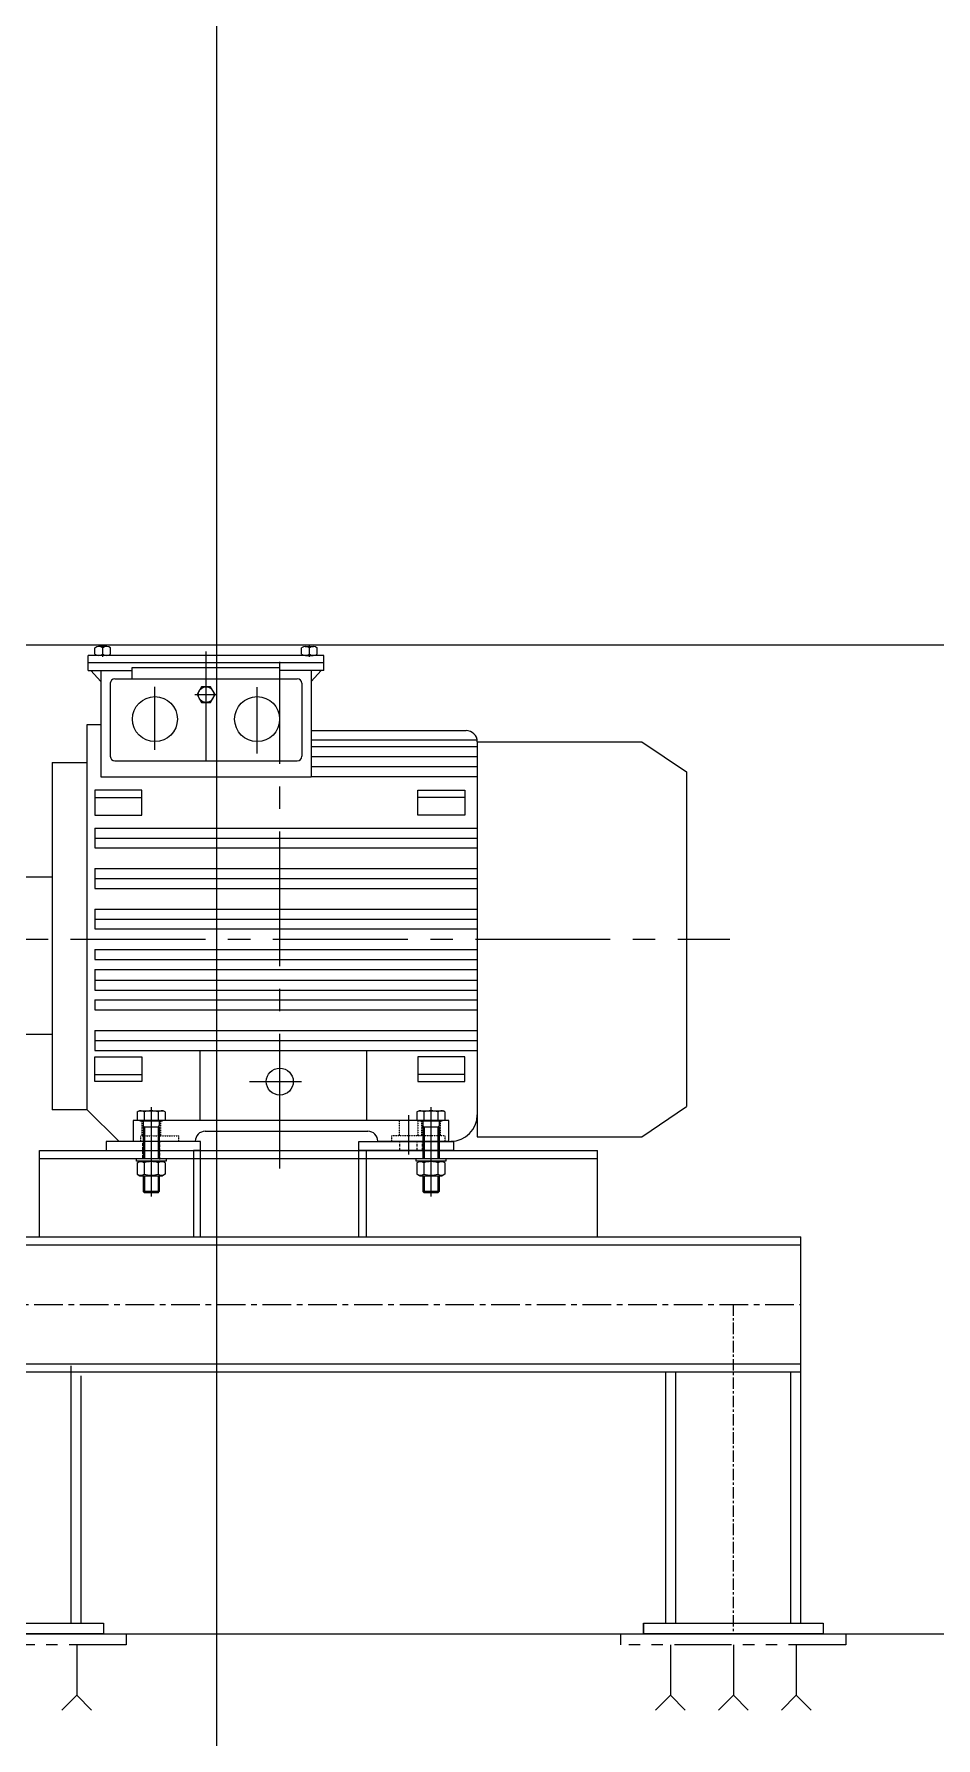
# Model space of a CAD drawing. Header units: millimetres. Extents: x -243837 to -5443, y 40 to 285140.
# Drawn here: x -88138 to -87136, y 123926 to 125821 of the extents above; entities that cross this region are included whole.
import ezdxf

# ---------------------------------------------------------------- set-up
doc = ezdxf.new("R2010")
doc.units = ezdxf.units.MM
for name, pattern in [('CENTER', [50.8, 31.75, -6.35, 6.35, -6.35]), ('CENTER2', [1.125, 0.75, -0.125, 0.125, -0.125]), ('DASHED2', [0.375, 0.25, -0.125]), ('HIDDEN', [0.375, 0.25, -0.125]), ('PHANTOM', [63.5, 31.75, -6.35, 6.35, -6.35, 6.35, -6.35])]:
    doc.linetypes.add(name, pattern=pattern)
for name, color, linetype, lineweight in [('AM_4N', 3, 'Continuous', 25), ('CEN', 1, 'CENTER', 9), ('DIM', 1, 'Continuous', 9), ('PHANTAM', 21, 'PHANTOM', 0), ('R-CENTER', 1, 'CENTER2', 5), ('R-OBJECT', 2, 'Continuous', 20)]:
    doc.layers.add(name, color=color, linetype=linetype, lineweight=lineweight)
for name, color, linetype in [('center', 1, 'CENTER2'), ('HD', 3, 'HIDDEN'), ('object line', 4, 'Continuous')]:
    doc.layers.add(name, color=color, linetype=linetype)

# ---------------------------------------------------------------- blocks, each defined once
blk = doc.blocks.new('A$C47535F29')
at = {"ltscale": 50}
for p, q in [((-725.4, 2897, 6765.1), (-725.4, 2885, 6765.1)), ((-525.4, 2897, 6765.1), (-525.4, 2885, 6765.1))]:
    blk.add_line(p, q, dxfattribs=at)
at = {"ltscale": 50, "elevation": 6765.1}
blk.add_lwpolyline([(-725.4, 2897), (-525.4, 2897), (-525.4, 2885), (-725.4, 2885)], close=True, dxfattribs=at)
at = {"layer": 'PHANTAM', "ltscale": 2}
for p, q in [((-695.4, 2873, 6765.1), (-695.4, 2816.8, 6765.1)), ((-625.4, 2873, 6765.1), (-625.4, 2816.8, 6765.1)), ((-555.4, 2873, 6765.1), (-555.4, 2816.8, 6765.1)), ((-695.4, 2816.8, 6765.1), (-711.9, 2800.3, 6765.1)), ((-695.4, 2816.8, 6765.1), (-678.9, 2800.3, 6765.1)), ((-625.4, 2816.8, 6765.1), (-641.9, 2800.3, 6765.1)), ((-625.4, 2816.8, 6765.1), (-608.9, 2800.3, 6765.1)), ((-555.4, 2816.8, 6765.1), (-571.9, 2800.3, 6765.1)), ((-555.4, 2816.8, 6765.1), (-538.9, 2800.3, 6765.1))]:
    blk.add_line(p, q, dxfattribs=at)
at = {"layer": 'PHANTAM', "ltscale": 2, "elevation": 6765.1}
blk.add_lwpolyline([(-750.4, 2885), (-500.4, 2885), (-500.4, 2873), (-750.4, 2873)], close=True, dxfattribs=at)
blk = doc.blocks.new('FDFGDGDFGDGD')
at = {"layer": 'object line', "color": 6}
blk.add_line((4800, 32932.2, -169.4), (4800, -2710, -169.4), dxfattribs=at)
blk = doc.blocks.new('A$C5d537760')
at = {"layer": 'R-CENTER', "ltscale": 200}
for p, q in [((457.6, 0), (457.6, 563.4)), ((0, 255), (957.7, 255))]:
    blk.add_line(p, q, dxfattribs=at)
at = {"layer": 'R-OBJECT'}
for p, q in [((506.6, 570.4, 1307.4), (244.6, 570.4, 1307.4)), ((244.6, 554, 1307.4), (244.6, 570.4, 1307.4)), ((252.1, 572, 1307.4), (252.1, 578.9, 1307.4)), ((265.4, 580.4, 1307.4), (256.1, 580.4, 1307.4)), ((265.1, 570.4, 1307.4), (256.4, 570.4, 1307.4)), ((260.8, 571.9, 1307.4), (260.8, 578.9, 1307.4)), ((260.8, 571.9, 1307.4), (260.8, 578.9, 1307.4)), ((269.4, 571.9, 1307.4), (269.4, 578.9, 1307.4)), ((481.8, 571.9, 1307.4), (481.8, 578.9, 1307.4)), ((485.8, 580.4, 1307.4), (495.2, 580.4, 1307.4)), ((486.2, 570.4, 1307.4), (494.8, 570.4, 1307.4)), ((490.5, 571.9, 1307.4), (490.5, 578.9, 1307.4)), ((490.5, 571.9, 1307.4), (490.5, 578.9, 1307.4)), ((499.1, 572, 1307.4), (499.1, 578.9, 1307.4)), ((506.6, 557.1, 1307.4), (506.6, 570.4, 1307.4)), ((506.6, 554, 1307.4), (506.6, 570.4, 1307.4)), ((506.6, 562.5, 1307.4), (244.6, 562.5, 1307.4)), ((244.6, 554, 1307.4), (293.4, 554, 1307.4)), ((247.5, 554, 1307.4), (258.8, 541.6, 1307.4)), ((258.8, 554, -1307.4), (258.8, 435.5, -1307.4)), ((293.4, 557.1, 1307.4), (457.8, 557.1, 1307.4)), ((293.4, 544.6, -1307.4), (293.4, 557.1, 1307.4)), ((457.8, 544.6, -1307.4), (457.8, 557.1, 1307.4)), ((506.6, 554, 1307.4), (457.8, 554, 1307.4)), ((492.4, 554, -1307.4), (492.4, 435.5, -1307.4)), ((503.7, 554, 1307.4), (492.4, 541.6, 1307.4)), ((269.2, 539.6, -1307.4), (269.2, 458.5, -1307.4)), ((274.2, 544.6, -1307.4), (477, 544.6, -1307.4)), ((482, 539.6, -1307.4), (482, 458.5, -1307.4)), ((243.5, 65.4), (243.5, 493.9)), ((243.5, 493.9), (258.8, 493.9, -1307.4)), ((492.4, 487.2, -1307.4), (664.6, 487.2, -1307.4)), ((676.9, 476.5, -1307.4), (492.4, 476.5, -1307.4)), ((677.1, 474.7), (677.1, 35.4)), ((677.1, 474.7), (859.9, 474.7)), ((859.9, 474.7), (909.6, 441.1)), ((676.9, 469.1, -1307.4), (492.4, 469.1, -1307.4)), ((492.4, 458.1, -1307.4), (677.1, 458.1, -1307.4)), ((204.6, 451.4), (204.6, 65.4)), ((204.6, 451.4), (243.5, 451.4)), ((274.2, 453.5, -1307.4), (477, 453.5, -1307.4)), ((492.4, 447.1, -1307.4), (677.1, 447.1, -1307.4)), ((492.4, 436.1, -1307.4), (677.1, 436.1, -1307.4)), ((909.6, 441.1), (909.6, 69)), ((258.8, 435.5, -1307.4), (492.4, 435.5, -1307.4)), ((252, 412.7, -1307.4), (304.1, 412.7, -1307.4)), ((663.2, 412.7, -1307.4), (611.1, 412.7, -1307.4)), ((251.8, 378.6), (677.1, 378.6)), ((251.8, 378.6), (251.8, 356.6)), ((251.8, 367.6), (677.1, 367.6)), ((251.8, 356.6), (677.1, 356.6)), ((171.1, 149.4), (171.1, 324.6)), ((171.1, 324.6), (204.6, 324.6)), ((251.8, 333.6), (677.1, 333.6)), ((251.8, 333.6), (251.8, 311.5)), ((251.8, 322.6), (677.1, 322.6)), ((251.8, 311.5), (677.1, 311.6)), ((25.6, 288.8), (25.6, 225)), ((25.6, 225), (25.6, 288.8)), ((140.6, 288.8), (25.6, 288.8)), ((25.6, 285), (165.6, 285)), ((140.6, 288.8), (140.6, 285)), ((165.6, 285), (171.1, 292.3)), ((165.6, 225), (165.6, 285)), ((251.8, 288.6), (677.1, 288.6)), ((251.8, 288.6, -1307.4), (251.8, 266.5, -1307.4)), ((251.8, 277.5), (677.1, 277.5)), ((251.8, 266.5), (677.1, 266.5)), ((957.7, 255), (957.7, 255)), ((251.8, 243.5), (677.1, 243.5)), ((251.8, 243.5, -1307.4), (251.8, 232.5, -1307.4)), ((251.8, 232.5), (677.1, 232.5)), ((25.6, 225), (165.6, 225)), ((165.6, 225), (171.1, 217.8)), ((251.8, 221.5), (677.1, 221.5)), ((251.8, 221.5, -1307.4), (251.8, 198.5, -1307.4)), ((251.8, 209.5, 1307.4), (677.1, 209.5, 1307.4)), ((251.8, 198.5), (677.1, 198.5)), ((251.8, 187.5), (677.1, 187.5)), ((251.8, 187.5, -1307.4), (251.8, 176.4, -1307.4)), ((251.8, 176.4), (677.1, 176.4)), ((251.8, 153.4), (677.1, 153.4)), ((251.8, 153.4, -1307.4), (251.8, 131.4, -1307.4)), ((171.1, 149.4), (204.6, 149.4)), ((251.8, 142.4), (677.1, 142.4)), ((251.8, 131.4), (677.1, 131.4)), ((368.9, 53.3, -1034.6), (368.9, 131.4)), ((554.2, 53.3, 272.8), (554.2, 131.4, 1307.4)), ((252, 104.8, -1307.4), (304.1, 104.8, -1307.4)), ((663.2, 104.8, -1307.4), (611.1, 104.8, -1307.4)), ((243.5, 65.4), (204.6, 65.4)), ((243.5, 65.4), (278.7, 30.4, -1307.4)), ((859.9, 35.4), (909.6, 69)), ((294.6, 53.4, -2112.9), (294.6, 30.4, -1307.4)), ((645.6, 53.4, -1307.4), (294.6, 53.4, -1307.4)), ((344.7, 53.4), (294.6, 53.4, -1307.4)), ((374.7, 41.6, -1307.4), (555.5, 41.6, -1307.4)), ((645.6, 30.4, -1307.4), (645.6, 53.4, -1307.4)), ((677.1, 43.9), (677.1, 35.4)), ((278.7, 30.4, -1307.4), (294.6, 30.4, -1307.4)), ((294.6, 30.4, -1307.4), (363.6, 30.4, -1307.4)), ((566.6, 30.4, -1307.4), (645.6, 30.4, -1307.4)), ((677.1, 35.4), (859.9, 35.4))]:
    blk.add_line(p, q, dxfattribs=at)
at = {"layer": 'R-OBJECT', "linetype": 'CENTER'}
for p, q in [((260.8, 569.2, 1307.4), (260.8, 581.7, 1307.4)), ((490.5, 569.2, 1307.4), (490.5, 581.7, 1307.4)), ((375.6, 516.8, 1307.4), (375.6, 537.4, 1307.4)), ((363.1, 527.1, 1307.4), (388.1, 527.1, 1307.4))]:
    blk.add_line(p, q, dxfattribs=at)
at = {"layer": 'R-OBJECT', "ltscale": 0.15}
for p, q in [((375.6, 454.2), (375.6, 574.9)), ((318.8, 465.5, 0.3), (318.8, 535.7, 0.3)), ((432.4, 461.4, 0.3), (432.4, 535.5, 0.3)), ((424, 96.8, -1307.4), (481.7, 96.8, -1307.4))]:
    blk.add_line(p, q, dxfattribs=at)
at = {"layer": 'R-OBJECT', "linetype": 'DASHED2', "ltscale": 0.05}
for p, q in [((140.6, 285), (140.6, 277.5)), ((140.6, 277.5), (25.6, 277.5)), ((304.2, 53.4), (304.2, 36.4)), ((325, 53.4), (325, 36.4)), ((590.2, 53.4, 1307.4), (590.2, 36.4, 1307.4)), ((611, 53.4, 1307.4), (611, 36.4, 1307.4)), ((615.2, 53.4), (615.2, 36.4)), ((636, 53.4), (636, 36.4)), ((303.1, 30.4, -1307.4), (303.1, 36.4, -1307.4)), ((303.1, 36.4, -1307.4), (345.2, 36.4)), ((345.2, 30.4), (345.2, 36.4)), ((641.4, 36.4, -1307.4), (582.3, 36.4, 1307.4)), ((582.3, 30.4, 1307.4), (582.3, 36.4, 1307.4)), ((641.4, 30.4, -1307.4), (641.4, 36.4, -1307.4))]:
    blk.add_line(p, q, dxfattribs=at)
at = {"layer": 'R-OBJECT', "ltscale": 40}
for p, q in [((314.6, 59.5), (314.6, 15.7)), ((600.6, 59.5, 1307.4), (600.6, 15.7, 1307.4)), ((625.6, 59.5), (625.6, 15.7))]:
    blk.add_line(p, q, dxfattribs=at)
at = {"layer": 'R-OBJECT'}
for points, elevation in [([(370.6, 535.8), (365.6, 527.1), (370.6, 518.4), (380.6, 518.4), (385.6, 527.1), (380.6, 535.8)], 3956.7), ([(252, 393.1), (304.1, 393.1), (304.1, 420.7), (252, 420.7)], -1307.4), ([(663.2, 393.1), (611.1, 393.1), (611.1, 420.7), (663.2, 420.7)], -1307.4), ([(252, 124.4), (304.1, 124.4), (304.1, 96.8), (252, 96.8)], -1307.4), ([(663.2, 124.4), (611.1, 124.4), (611.1, 96.8), (663.2, 96.8)], -1307.4)]:
    blk.add_lwpolyline(points, close=True, dxfattribs=dict(at, elevation=elevation))
for centre, radius in [((375.6, 527.1, 1307.4), 8.66), ((318.8, 499.8, 0.3), 25), ((432.4, 499.8, 0.3), 25), ((457.6, 96.8, -1307.4), 15)]:
    blk.add_circle(centre, radius, dxfattribs=at)
for centre, radius, start, end in [((256.5, 573.6, 1307.4), 6.86, 51.375, 129.6942), ((256.5, 577.3, 1307.4), 6.86, 230.3058, 308.625), ((265.1, 573.4, 1307.4), 7, 51.7868, 128.2132), ((265.1, 577.4, 1307.4), 7, 231.7868, 308.2132), ((486.1, 573.4, 1307.4), 7, 51.7868, 128.2132), ((486.1, 577.4, 1307.4), 7, 231.7868, 308.2132), ((494.8, 573.6, 1307.4), 6.86, 50.3058, 128.625), ((494.8, 577.3, 1307.4), 6.86, 231.375, 309.6942), ((274.2, 539.6, -1307.4), 5, 90, 180), ((477, 539.6, -1307.4), 5, 0, 90), ((664.6, 474.7, 0), 12.5, 0, 90), ((274.2, 458.5, -1307.4), 5, 180, 270), ((477, 458.5, -1307.4), 5, 270, 0), ((647.6, 59.9), 29.5, 270, 0), ((374.7, 30.4, -1307.4), 11.1, 90, 180), ((555.5, 30.4, -1307.4), 11.1, 0, 90)]:
    blk.add_arc(centre, radius, start, end, dxfattribs=at)
blk = doc.blocks.new('M18')
for p, q in [((-15.6, 10), (-13.5, 11.2)), ((-15.6, 10), (-15.6, 0.6)), ((-12.6, 0.6), (-15.6, 0.6)), ((-13.5, 11.2), (13.5, 11.2)), ((12.6, 0.6), (-12.6, 0.6)), ((-12.6, 0.6), (-12.6, 0)), ((-12.6, 0), (-9, 0)), ((-9, 0), (-9, -5.4)), ((-9, 0), (9, 0)), ((-7.8, 10), (-7.8, 0.6)), ((7.8, 10), (7.8, 0.6)), ((9, 0), (9, -5.4)), ((9, 0), (12.6, 0)), ((15.6, 0.6), (12.6, 0.6)), ((12.6, 0.6), (12.6, 0)), ((15.6, 10), (13.5, 11.2)), ((15.6, 10), (15.6, 0.6)), ((-9, -6.8), (-9, -5.4)), ((-9, -6.8), (-9, -41.7)), ((9, -6.8), (-9, -6.8)), ((9, -6.8), (9, -5.4)), ((9, -6.8), (9, -41.7)), ((-16.5, -41.7), (16.5, -41.7)), ((-16.5, -44.7), (-16.5, -41.7)), ((-12.5, -44.7), (-16.5, -44.7)), ((-15.6, -46.5), (-12.5, -44.7)), ((-15.6, -46.5), (-15.6, -59.1)), ((12.5, -44.7), (-12.5, -44.7)), ((-12.5, -44.7), (12.5, -44.7)), ((-7.8, -46.5), (-7.8, -59.1)), ((7.8, -46.5), (7.8, -59.1)), ((16.5, -44.7), (12.5, -44.7)), ((15.6, -46.5), (12.5, -44.7)), ((15.6, -46.5), (15.6, -59.1)), ((16.5, -41.7), (16.5, -44.7)), ((-15.6, -59.1), (-12.5, -60.9)), ((-12.5, -60.9), (12.5, -60.9)), ((-9, -60.9), (-9, -78.6)), ((9, -60.9), (9, -78.6)), ((15.6, -59.1), (12.5, -60.9)), ((9, -78.6), (-9, -78.6)), ((-9, -78.6), (-7.6, -80)), ((7.6, -80), (-7.6, -80)), ((7.6, -80), (9, -78.6))]:
    blk.add_line(p, q)
for centre, radius, start, end in [((-11.7, 4.4), 6.89, 55.5531, 115.5531), ((0, -14.5), 25.8, 72.3875, 107.6125), ((11.7, 4.4), 6.89, 64.4469, 124.4469), ((-11.7, -52.2), 6.89, 55.5615, 115.5615), ((0, -71.1), 25.8, 72.383, 107.617), ((11.7, -52.2), 6.89, 64.4385, 124.4385), ((-11.7, -53.4), 6.89, 244.4385, 304.4385), ((0, -34.5), 25.8, 252.383, 287.617), ((11.7, -53.4), 6.89, 235.5615, 295.5615)]:
    blk.add_arc(centre, radius, start, end)
at = {"layer": 'AM_4N'}
for p, q in [((-7.6, -6.8), (-9, -5.4)), ((-7.6, -6.8), (-7.6, -41.7)), ((7.6, -6.8), (9, -5.4)), ((7.6, -6.8), (7.6, -41.7)), ((-7.6, -60.9), (-7.6, -80)), ((7.6, -60.9), (7.6, -80))]:
    blk.add_line(p, q, dxfattribs=at)
at = {"layer": 'center'}
blk.add_line((0, 15.4), (0, -83.9), dxfattribs=at)

msp = doc.modelspace()

# ---------------------------------------------------------------- linework, layer by layer
at = {"color": 1}
msp.add_line((-89625.8, 125142.08, 32.27), (-85602.82, 125142.08, 32.27), dxfattribs=at)
for p, q in [((-88132.28, 124579.59, 6901.44), (-87512.28, 124579.59, 6901.44)), ((-88132.28, 124483.21, 6901.44), (-88132.28, 124579.59, 6901.44)), ((-88132.28, 124570.85, 6901.44), (-87512.28, 124570.85, 6901.44)), ((-87512.28, 124483.21, 6901.44), (-87512.28, 124579.59, 6901.44)), ((-88951.2, 124483.59, 6901.44), (-87286.14, 124483.59, 6901.44)), ((-88951.2, 124474.85, 6901.44), (-87286.14, 124474.85, 6901.44)), ((-88951.2, 124342.34, 6901.44), (-87286.14, 124342.34, 6901.44)), ((-88951.2, 124333.59, 6901.44), (-87286.14, 124333.59, 6901.44))]:
    msp.add_line(p, q)
at = {"ltscale": 50}
for p, q in [((-87286.14, 124054.08, 6765.06), (-87286.14, 124483.59, 6765.06)), ((-88097.11, 124054.08, 6765.06), (-88097.11, 124340.08, 6765.06)), ((-88086.11, 124054.08, 6765.06), (-88086.11, 124329.08, 6765.06)), ((-87436.14, 124054.08, 6765.06), (-87436.14, 124333.59, 6765.06)), ((-87425.14, 124054.08, 6765.06), (-87425.14, 124333.59, 6765.06)), ((-87297.14, 124054.08, 6765.06), (-87297.14, 124333.59, 6765.06)), ((-88061.11, 124054.08, 6765.06), (-88061.11, 124042.08, 6765.06))]:
    msp.add_line(p, q, dxfattribs=at)
at = {"elevation": 6901.44}
for points in [[(-88058.28, 124589.59), (-88058.28, 124579.59), (-87953.28, 124579.59), (-87953.28, 124589.59)], [(-87672.28, 124589.59), (-87672.28, 124579.59), (-87777.28, 124579.59), (-87777.28, 124589.59)]]:
    msp.add_lwpolyline(points, close=True, dxfattribs=at)
for points in [[(-87953.28, 124483.59), (-87953.28, 124579.59), (-87961.28, 124579.59), (-87961.28, 124483.59)], [(-87777.28, 124483.59), (-87777.28, 124579.59), (-87769.28, 124579.59), (-87769.28, 124483.59)]]:
    msp.add_lwpolyline(points, dxfattribs=at)
at = {"ltscale": 50, "elevation": 6765.06}
msp.add_lwpolyline([(-88261.11, 124054.08), (-88061.11, 124054.08), (-88061.11, 124042.08), (-88261.11, 124042.08)], close=True, dxfattribs=at)
at = {"layer": 'CEN'}
msp.add_line((-88951.2, 124408.59, 6901.44), (-87286.14, 124408.59, 6901.44), dxfattribs=at)
at = {"layer": 'CEN', "ltscale": 0.4}
msp.add_line((-87361.14, 124408.59, 6765.06), (-87361.14, 124042, 6765.06), dxfattribs=at)
at = {"layer": 'HD', "ltscale": 12}
for p, q in [((-88017.67, 124571.42, 8193.67), (-88017.67, 124589.59, 8193.67)), ((-87998.67, 124569.75, 8193.67), (-87998.67, 124589.59, 8193.67)), ((-87731.78, 124579.59, 6901.44), (-87731.78, 124589.59, 8193.67)), ((-87712.78, 124579.59, 8193.67), (-87712.78, 124589.59, 8193.67)), ((-87706.78, 124579.59, 6886.23), (-87706.78, 124589.59, 6886.23)), ((-87687.78, 124579.59, 6886.23), (-87687.78, 124589.59, 6886.23))]:
    msp.add_line(p, q, dxfattribs=at)
at = {"layer": 'object line', "color": 6}
msp.add_line((-92935.73, 124042.08, 0), (-86535.73, 124042.08, 0), dxfattribs=at)
at = {"layer": 'PHANTAM', "ltscale": 2}
for p, q in [((-88091.11, 124030.09, 6765.06), (-88091.11, 123973.92, 6765.06)), ((-88091.11, 123973.92, 6765.06), (-88107.61, 123957.43, 6765.06)), ((-88091.11, 123973.92, 6765.06), (-88074.62, 123957.43, 6765.06))]:
    msp.add_line(p, q, dxfattribs=at)
at = {"layer": 'PHANTAM', "ltscale": 2, "elevation": 6765.06}
msp.add_lwpolyline([(-88286.11, 124042.08), (-88036.11, 124042.08), (-88036.11, 124030.09), (-88286.11, 124030.09)], close=True, dxfattribs=at)

# ---------------------------------------------------------------- block references
for name, p in [('A$C5d537760', (-88322.89, 124559.55, 6901.44)), ('M18', (-88008.28, 124612.59, 8208.88)), ('M18', (-87697.28, 124612.59, 8208.88)), ('A$C47535F29', (-86735.73, 121157.08, 0))]:
    msp.add_blockref(name, p)
at = {"layer": 'DIM', "ltscale": 10}
msp.add_blockref('FDFGDGDFGDGD', (-92735.73, 94808.09), dxfattribs=at)

doc.saveas('drawing.dxf')
